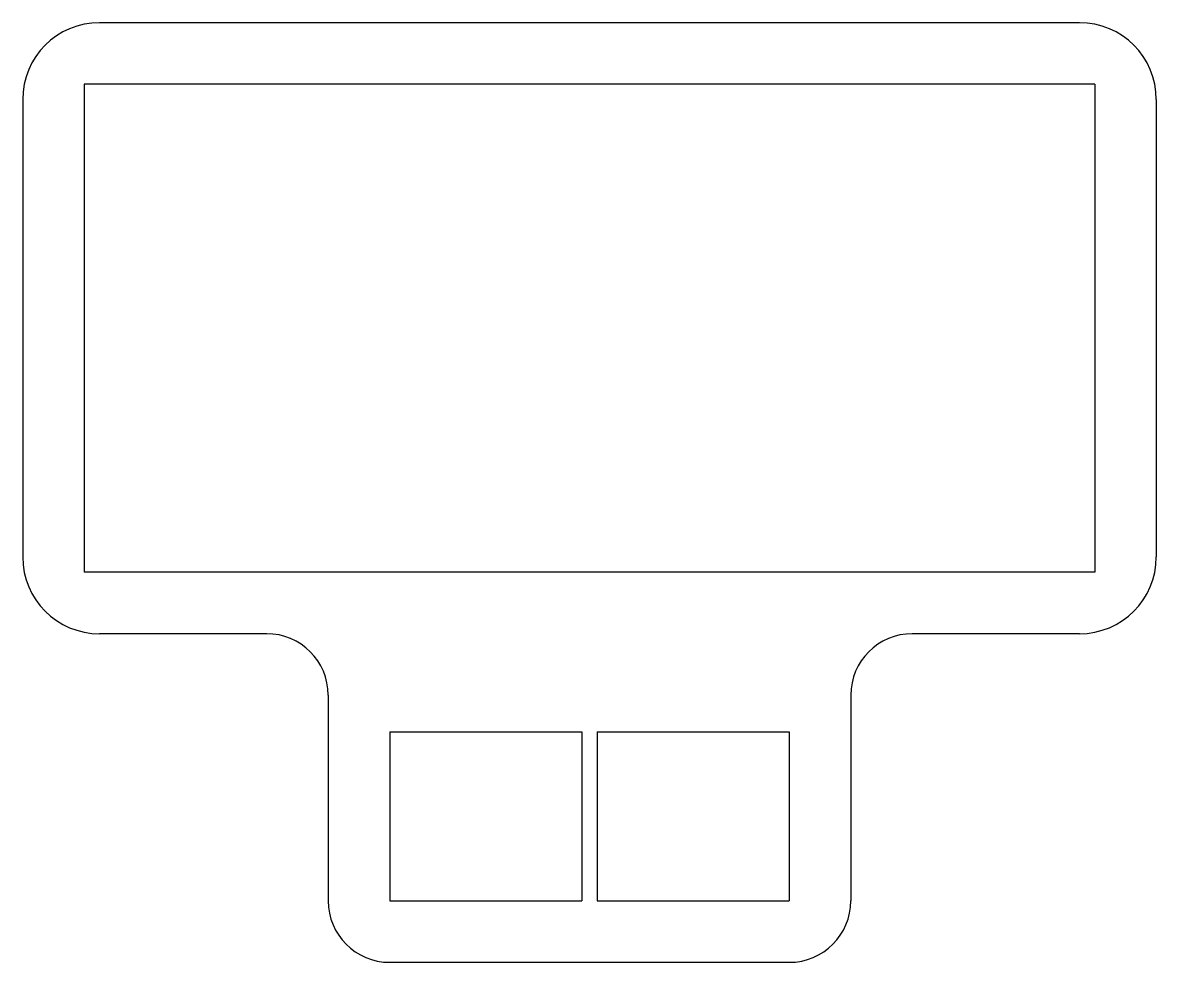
# Model space of a CAD drawing. Header units: millimetres. Extents: x -379 to -232, y 321 to 443.
import ezdxf

# ---------------------------------------------------------------- set-up
doc = ezdxf.new("R2010")
doc.units = ezdxf.units.MM

msp = doc.modelspace()

# ---------------------------------------------------------------- linework, layer by layer
at = {"color": 7, "linetype": 'Continuous', "lineweight": 25}
for p, q in [((-241.75, 443.25), (-369.25, 443.25)), ((-239.75, 435.25), (-371.25, 435.25)), ((-371.25, 435.25), (-371.25, 371.75)), ((-239.75, 435.25), (-239.75, 371.75)), ((-379.25, 433.25), (-379.25, 373.75)), ((-231.75, 433.25), (-231.75, 373.75)), ((-239.75, 371.75), (-371.25, 371.75)), ((-347.5, 363.75), (-369.25, 363.75)), ((-241.75, 363.75), (-263.5, 363.75)), ((-339.5, 355.75), (-339.5, 329)), ((-271.5, 355.75), (-271.5, 329)), ((-331.5, 351), (-306.5, 351)), ((-331.5, 351), (-331.5, 329)), ((-306.5, 351), (-306.5, 329)), ((-304.5, 351), (-279.5, 351)), ((-304.5, 351), (-304.5, 329)), ((-279.5, 351), (-279.5, 329)), ((-331.5, 329), (-306.5, 329)), ((-304.5, 329), (-279.5, 329)), ((-331.5, 321), (-279.5, 321))]:
    msp.add_line(p, q, dxfattribs=at)
for centre, radius, start, end in [((-369.25, 433.25), 10, 90, 180), ((-241.75, 433.25), 10, 0, 90), ((-369.25, 373.75), 10, 180, 270), ((-241.75, 373.75), 10, 270, 0), ((-347.5, 355.75), 8, 0, 90), ((-263.5, 355.75), 8, 90, 180), ((-331.5, 329), 8, 180, 270), ((-279.5, 329), 8, 270, 0)]:
    msp.add_arc(centre, radius, start, end, dxfattribs=at)

doc.saveas('drawing.dxf')
